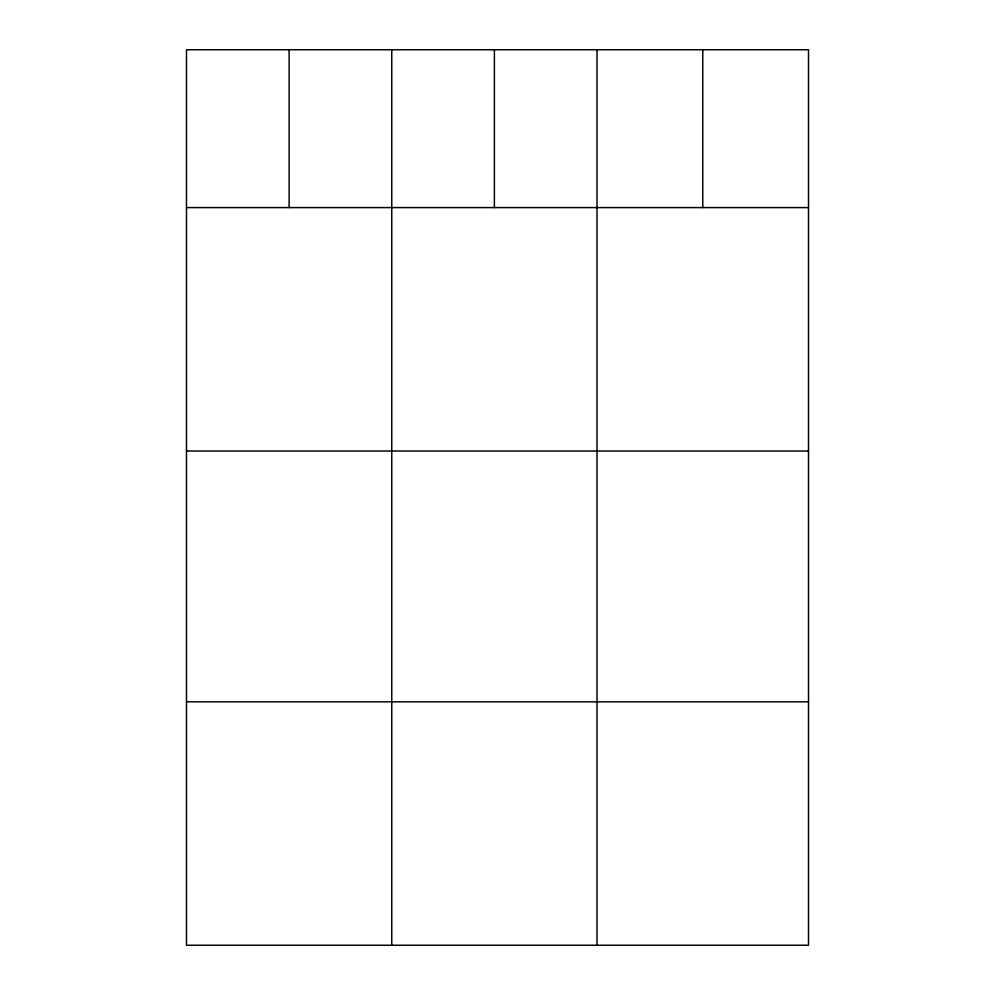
<?xml version="1.0" encoding="UTF-8"?>
<svg xmlns="http://www.w3.org/2000/svg" width="995" height="995" viewBox="0 0 995 995"><rect width="100%" height="100%" fill="white"/><g stroke="black" fill="none" stroke-linecap="round" stroke-linejoin="round"><path stroke-width="1.49" d="M808.512 207.594L808.512 945.25L186.488 945.25L186.488 49.75L808.512 49.75L808.512 207.594L186.488 207.594M186.488 451.021L808.512 451.021M186.488 701.823L808.512 701.823M702.768 49.75L702.768 207.594M597.025 49.75L597.025 945.25M494.391 49.75L494.391 207.594M391.756 49.75L391.756 945.25M289.122 49.75L289.122 207.594"/></g></svg>
